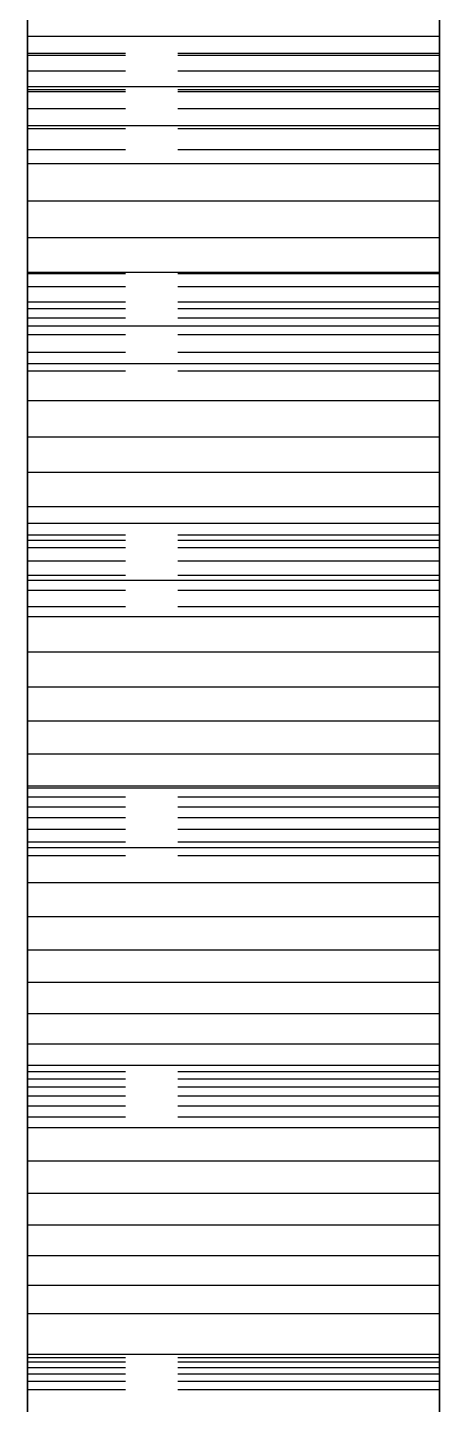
# Model space of a CAD drawing. Header units: millimetres. Extents: x -25 to 154, y -46 to 51.
# Drawn here: x 46 to 48, y 10.74 to 17.42 of the extents above; entities that cross this region are included whole.
import ezdxf

# ---------------------------------------------------------------- set-up
doc = ezdxf.new("R2010")
doc.units = ezdxf.units.MM
doc.linetypes.add('DASHED', pattern=[1.524, 1.27, -0.254])
doc.layers.add('HIDDEN', color=8, linetype='DASHED')
doc.layers.add('VISIBLE', color=7, linetype='CONTINUOUS')

msp = doc.modelspace()

# ---------------------------------------------------------------- linework, layer by layer
at = {"layer": 'HIDDEN'}
for points in [[(45.99936, 17.46104), (45.99936, 17.28127)], [(47.99936, 17.46104), (47.99936, 17.28127)], [(45.99936, 17.37348), (45.99936, 17.29108)], [(45.99936, 17.28127), (45.99936, 17.37348)], [(45.99936, 17.29108), (45.99936, 17.37348)], [(45.99936, 17.37348), (45.99936, 17.12914)], [(47.99936, 17.37348), (45.99936, 17.37348)], [(47.99936, 17.37348), (47.99936, 17.29108)], [(47.99936, 17.28127), (47.99936, 17.37348)], [(47.99936, 17.29108), (47.99936, 17.37348)], [(47.99936, 17.37348), (47.99936, 17.12914)], [(45.99936, 17.29108), (45.99936, 17.20517)], [(45.99936, 17.20517), (45.99936, 17.29108)], [(47.99936, 17.29108), (45.99936, 17.29108)], [(47.99936, 17.29108), (45.99936, 17.29108)], [(45.99936, 17.10537), (45.99936, 17.28127)], [(45.99936, 17.28127), (45.99936, 17.10537)], [(47.99936, 17.28127), (45.99936, 17.28127)], [(47.99936, 17.28127), (45.99936, 17.28127)], [(47.99936, 17.29108), (47.99936, 17.20517)], [(47.99936, 17.20517), (47.99936, 17.29108)], [(47.99936, 17.10537), (47.99936, 17.28127)], [(47.99936, 17.28127), (47.99936, 17.10537)], [(45.99936, 17.20517), (45.99936, 17.11565)], [(45.99936, 17.11565), (45.99936, 17.20517)], [(47.99936, 17.20517), (45.99936, 17.20517)], [(47.99936, 17.20517), (45.99936, 17.20517)], [(47.99936, 17.20517), (47.99936, 17.11565)], [(47.99936, 17.11565), (47.99936, 17.20517)], [(45.99936, 17.12914), (45.99936, 16.94098)], [(47.99936, 17.12914), (45.99936, 17.12914)], [(45.99936, 17.11565), (45.99936, 17.02237)], [(45.99936, 17.02237), (45.99936, 17.11565)], [(47.99936, 17.11565), (45.99936, 17.11565)], [(47.99936, 17.11565), (45.99936, 17.11565)], [(45.99936, 16.82379), (45.99936, 17.10537)], [(45.99936, 17.10537), (45.99936, 16.82379)], [(47.99936, 17.10537), (45.99936, 17.10537)], [(47.99936, 17.10537), (45.99936, 17.10537)], [(47.99936, 17.12914), (47.99936, 16.94098)], [(47.99936, 17.11565), (47.99936, 17.02237)], [(47.99936, 17.02237), (47.99936, 17.11565)], [(47.99936, 16.82379), (47.99936, 17.10537)], [(47.99936, 17.10537), (47.99936, 16.82379)], [(45.99936, 17.02237), (45.99936, 16.92517)], [(45.99936, 16.92517), (45.99936, 17.02237)], [(47.99936, 17.02237), (45.99936, 17.02237)], [(47.99936, 17.02237), (45.99936, 17.02237)], [(47.99936, 17.02237), (47.99936, 16.92517)], [(47.99936, 16.92517), (47.99936, 17.02237)], [(45.99936, 16.94098), (45.99936, 16.75607)], [(47.99936, 16.94098), (45.99936, 16.94098)], [(45.99936, 16.92517), (45.99936, 16.82379)], [(45.99936, 16.82379), (45.99936, 16.92517)], [(47.99936, 16.92517), (45.99936, 16.92517)], [(47.99936, 16.92517), (45.99936, 16.92517)], [(47.99936, 16.94098), (47.99936, 16.75607)], [(47.99936, 16.92517), (47.99936, 16.82379)], [(47.99936, 16.82379), (47.99936, 16.92517)], [(47.99936, 16.82379), (45.99936, 16.82379)], [(47.99936, 16.82379), (45.99936, 16.82379)], [(45.99936, 16.75607), (45.99936, 16.57457)], [(47.99936, 16.75607), (45.99936, 16.75607)], [(47.99936, 16.75607), (47.99936, 16.57457)], [(45.99936, 16.57457), (45.99936, 16.39667)], [(47.99936, 16.57457), (45.99936, 16.57457)], [(47.99936, 16.57457), (47.99936, 16.39667)], [(45.99936, 16.39667), (45.99936, 16.22262)], [(47.99936, 16.39667), (45.99936, 16.39667)], [(47.99936, 16.39667), (47.99936, 16.22262)], [(45.99936, 16.22874), (45.99936, 16.15891)], [(45.99936, 16.22262), (45.99936, 16.22874)], [(45.99936, 16.15891), (45.99936, 16.22874)], [(45.99936, 16.22874), (45.99936, 15.96807)], [(47.99936, 16.22874), (45.99936, 16.22874)], [(45.99936, 16.05273), (45.99936, 16.22262)], [(45.99936, 16.22262), (45.99936, 16.05273)], [(47.99936, 16.22262), (45.99936, 16.22262)], [(47.99936, 16.22262), (45.99936, 16.22262)], [(47.99936, 16.22874), (47.99936, 16.15891)], [(47.99936, 16.22262), (47.99936, 16.22874)], [(47.99936, 16.15891), (47.99936, 16.22874)], [(47.99936, 16.22874), (47.99936, 15.96807)], [(47.99936, 16.05273), (47.99936, 16.22262)], [(47.99936, 16.22262), (47.99936, 16.05273)], [(45.99936, 16.15891), (45.99936, 16.08537)], [(45.99936, 16.08537), (45.99936, 16.15891)], [(47.99936, 16.15891), (45.99936, 16.15891)], [(47.99936, 16.15891), (45.99936, 16.15891)], [(47.99936, 16.15891), (47.99936, 16.08537)], [(47.99936, 16.08537), (47.99936, 16.15891)], [(45.99936, 16.08537), (45.99936, 16.00797)], [(45.99936, 16.00797), (45.99936, 16.08537)], [(47.99936, 16.08537), (45.99936, 16.08537)], [(47.99936, 16.08537), (45.99936, 16.08537)], [(45.99936, 15.75099), (45.99936, 16.05273)], [(45.99936, 16.05273), (45.99936, 15.75099)], [(47.99936, 16.05273), (45.99936, 16.05273)], [(47.99936, 16.05273), (45.99936, 16.05273)], [(47.99936, 16.08537), (47.99936, 16.00797)], [(47.99936, 16.00797), (47.99936, 16.08537)], [(47.99936, 15.75099), (47.99936, 16.05273)], [(47.99936, 16.05273), (47.99936, 15.75099)], [(45.99936, 16.00797), (45.99936, 15.92658)], [(45.99936, 15.92658), (45.99936, 16.00797)], [(47.99936, 16.00797), (45.99936, 16.00797)], [(47.99936, 16.00797), (45.99936, 16.00797)], [(45.99936, 15.96807), (45.99936, 15.78542)], [(47.99936, 15.96807), (45.99936, 15.96807)], [(47.99936, 16.00797), (47.99936, 15.92658)], [(47.99936, 15.92658), (47.99936, 16.00797)], [(47.99936, 15.96807), (47.99936, 15.78542)], [(45.99936, 15.92658), (45.99936, 15.84101)], [(45.99936, 15.84101), (45.99936, 15.92658)], [(47.99936, 15.92658), (45.99936, 15.92658)], [(47.99936, 15.92658), (45.99936, 15.92658)], [(47.99936, 15.92658), (47.99936, 15.84101)], [(47.99936, 15.84101), (47.99936, 15.92658)], [(45.99936, 15.84101), (45.99936, 15.75099)], [(45.99936, 15.75099), (45.99936, 15.84101)], [(47.99936, 15.84101), (45.99936, 15.84101)], [(47.99936, 15.84101), (45.99936, 15.84101)], [(47.99936, 15.84101), (47.99936, 15.75099)], [(47.99936, 15.75099), (47.99936, 15.84101)], [(45.99936, 15.78542), (45.99936, 15.60625)], [(47.99936, 15.78542), (45.99936, 15.78542)], [(47.99936, 15.78542), (47.99936, 15.60625)], [(47.99936, 15.75099), (45.99936, 15.75099)], [(47.99936, 15.75099), (45.99936, 15.75099)], [(45.99936, 15.60625), (45.99936, 15.43073)], [(47.99936, 15.60625), (45.99936, 15.60625)], [(47.99936, 15.60625), (47.99936, 15.43073)], [(45.99936, 15.43073), (45.99936, 15.25906)], [(47.99936, 15.43073), (45.99936, 15.43073)], [(47.99936, 15.43073), (47.99936, 15.25906)], [(45.99936, 15.25906), (45.99936, 15.09151)], [(47.99936, 15.25906), (45.99936, 15.25906)], [(47.99936, 15.25906), (47.99936, 15.09151)], [(45.99936, 15.09151), (45.99936, 14.9284)], [(47.99936, 15.09151), (45.99936, 15.09151)], [(47.99936, 15.09151), (47.99936, 14.9284)], [(45.99936, 15.01151), (45.99936, 14.95458)], [(45.99936, 14.9284), (45.99936, 15.01151)], [(45.99936, 14.95458), (45.99936, 15.01151)], [(45.99936, 15.01151), (45.99936, 14.73568)], [(47.99936, 15.01151), (45.99936, 15.01151)], [(47.99936, 15.01151), (47.99936, 14.95458)], [(47.99936, 14.9284), (47.99936, 15.01151)], [(47.99936, 14.95458), (47.99936, 15.01151)], [(47.99936, 15.01151), (47.99936, 14.73568)], [(45.99936, 14.95458), (45.99936, 14.89372)], [(45.99936, 14.89372), (45.99936, 14.95458)], [(47.99936, 14.95458), (45.99936, 14.95458)], [(47.99936, 14.95458), (45.99936, 14.95458)], [(45.99936, 14.60783), (45.99936, 14.9284)], [(45.99936, 14.9284), (45.99936, 14.60783)], [(47.99936, 14.9284), (45.99936, 14.9284)], [(47.99936, 14.9284), (45.99936, 14.9284)], [(47.99936, 14.95458), (47.99936, 14.89372)], [(47.99936, 14.89372), (47.99936, 14.95458)], [(47.99936, 14.60783), (47.99936, 14.9284)], [(47.99936, 14.9284), (47.99936, 14.60783)], [(45.99936, 14.89372), (45.99936, 14.8288)], [(45.99936, 14.8288), (45.99936, 14.89372)], [(47.99936, 14.89372), (45.99936, 14.89372)], [(47.99936, 14.89372), (45.99936, 14.89372)], [(45.99936, 14.8288), (45.99936, 14.75966)], [(45.99936, 14.75966), (45.99936, 14.8288)], [(47.99936, 14.8288), (45.99936, 14.8288)], [(47.99936, 14.8288), (45.99936, 14.8288)], [(47.99936, 14.89372), (47.99936, 14.8288)], [(47.99936, 14.8288), (47.99936, 14.89372)], [(47.99936, 14.8288), (47.99936, 14.75966)], [(47.99936, 14.75966), (47.99936, 14.8288)], [(45.99936, 14.75966), (45.99936, 14.6861)], [(45.99936, 14.6861), (45.99936, 14.75966)], [(47.99936, 14.75966), (45.99936, 14.75966)], [(47.99936, 14.75966), (45.99936, 14.75966)], [(45.99936, 14.73568), (45.99936, 14.55936)], [(47.99936, 14.73568), (45.99936, 14.73568)], [(47.99936, 14.75966), (47.99936, 14.6861)], [(47.99936, 14.6861), (47.99936, 14.75966)], [(47.99936, 14.73568), (47.99936, 14.55936)], [(45.99936, 14.6861), (45.99936, 14.60783)], [(45.99936, 14.60783), (45.99936, 14.6861)], [(47.99936, 14.6861), (45.99936, 14.6861)], [(47.99936, 14.6861), (45.99936, 14.6861)], [(47.99936, 14.6861), (47.99936, 14.60783)], [(47.99936, 14.60783), (47.99936, 14.6861)], [(47.99936, 14.60783), (45.99936, 14.60783)], [(47.99936, 14.60783), (45.99936, 14.60783)], [(45.99936, 14.55936), (45.99936, 14.38673)], [(47.99936, 14.55936), (45.99936, 14.55936)], [(47.99936, 14.55936), (47.99936, 14.38673)], [(45.99936, 14.38673), (45.99936, 14.21797)], [(47.99936, 14.38673), (45.99936, 14.38673)], [(47.99936, 14.38673), (47.99936, 14.21797)], [(45.99936, 14.21797), (45.99936, 14.05331)], [(47.99936, 14.21797), (45.99936, 14.21797)], [(47.99936, 14.21797), (47.99936, 14.05331)], [(45.99936, 14.05331), (45.99936, 13.893)], [(47.99936, 14.05331), (45.99936, 14.05331)], [(47.99936, 14.05331), (47.99936, 13.893)], [(45.99936, 13.893), (45.99936, 13.73739)], [(47.99936, 13.893), (45.99936, 13.893)], [(47.99936, 13.893), (47.99936, 13.73739)], [(45.99936, 13.73739), (45.99936, 13.39944)], [(47.99936, 13.73739), (45.99936, 13.73739)], [(45.99936, 13.72725), (45.99936, 13.68345)], [(45.99936, 13.39944), (45.99936, 13.72725)], [(45.99936, 13.68345), (45.99936, 13.72725)], [(45.99936, 13.72725), (45.99936, 13.43748)], [(47.99936, 13.72725), (45.99936, 13.72725)], [(47.99936, 13.73739), (47.99936, 13.39944)], [(47.99936, 13.72725), (47.99936, 13.68345)], [(47.99936, 13.39944), (47.99936, 13.72725)], [(47.99936, 13.68345), (47.99936, 13.72725)], [(47.99936, 13.72725), (47.99936, 13.43748)], [(45.99936, 13.68345), (45.99936, 13.63555)], [(45.99936, 13.63555), (45.99936, 13.68345)], [(47.99936, 13.68345), (45.99936, 13.68345)], [(47.99936, 13.68345), (45.99936, 13.68345)], [(45.99936, 13.63555), (45.99936, 13.5834)], [(45.99936, 13.5834), (45.99936, 13.63555)], [(47.99936, 13.63555), (45.99936, 13.63555)], [(47.99936, 13.63555), (45.99936, 13.63555)], [(47.99936, 13.68345), (47.99936, 13.63555)], [(47.99936, 13.63555), (47.99936, 13.68345)], [(47.99936, 13.63555), (47.99936, 13.5834)], [(47.99936, 13.5834), (47.99936, 13.63555)], [(45.99936, 13.5834), (45.99936, 13.52682)], [(45.99936, 13.52682), (45.99936, 13.5834)], [(47.99936, 13.5834), (45.99936, 13.5834)], [(47.99936, 13.5834), (45.99936, 13.5834)], [(47.99936, 13.5834), (47.99936, 13.52682)], [(47.99936, 13.52682), (47.99936, 13.5834)], [(45.99936, 13.52682), (45.99936, 13.46561)], [(45.99936, 13.46561), (45.99936, 13.52682)], [(47.99936, 13.52682), (45.99936, 13.52682)], [(47.99936, 13.52682), (45.99936, 13.52682)], [(47.99936, 13.52682), (47.99936, 13.46561)], [(47.99936, 13.46561), (47.99936, 13.52682)], [(45.99936, 13.46561), (45.99936, 13.39944)], [(45.99936, 13.39944), (45.99936, 13.46561)], [(47.99936, 13.46561), (45.99936, 13.46561)], [(47.99936, 13.46561), (45.99936, 13.46561)], [(45.99936, 13.43748), (45.99936, 13.26827)], [(47.99936, 13.43748), (45.99936, 13.43748)], [(47.99936, 13.46561), (47.99936, 13.39944)], [(47.99936, 13.39944), (47.99936, 13.46561)], [(47.99936, 13.43748), (47.99936, 13.26827)], [(47.99936, 13.39944), (45.99936, 13.39944)], [(47.99936, 13.39944), (45.99936, 13.39944)], [(45.99936, 13.26827), (45.99936, 13.10295)], [(47.99936, 13.26827), (45.99936, 13.26827)], [(47.99936, 13.26827), (47.99936, 13.10295)], [(45.99936, 13.10295), (45.99936, 12.94172)], [(47.99936, 13.10295), (45.99936, 13.10295)], [(47.99936, 13.10295), (47.99936, 12.94172)], [(45.99936, 12.94172), (45.99936, 12.78479)], [(47.99936, 12.94172), (45.99936, 12.94172)], [(47.99936, 12.94172), (47.99936, 12.78479)], [(45.99936, 12.78479), (45.99936, 12.63244)], [(47.99936, 12.78479), (45.99936, 12.78479)], [(47.99936, 12.78479), (47.99936, 12.63244)], [(45.99936, 12.63244), (45.99936, 12.48503)], [(47.99936, 12.63244), (45.99936, 12.63244)], [(47.99936, 12.63244), (47.99936, 12.48503)], [(45.99936, 12.48503), (45.99936, 12.1312)], [(47.99936, 12.48503), (45.99936, 12.48503)], [(47.99936, 12.48503), (47.99936, 12.1312)], [(45.99936, 12.38167), (45.99936, 12.35121)], [(45.99936, 12.1312), (45.99936, 12.38167)], [(45.99936, 12.35121), (45.99936, 12.38167)], [(45.99936, 12.38167), (45.99936, 12.07927)], [(47.99936, 12.38167), (45.99936, 12.38167)], [(47.99936, 12.38167), (47.99936, 12.35121)], [(47.99936, 12.1312), (47.99936, 12.38167)], [(47.99936, 12.35121), (47.99936, 12.38167)], [(47.99936, 12.38167), (47.99936, 12.07927)], [(45.99936, 12.35121), (45.99936, 12.31648)], [(45.99936, 12.31648), (45.99936, 12.35121)], [(47.99936, 12.35121), (45.99936, 12.35121)], [(47.99936, 12.35121), (45.99936, 12.35121)], [(45.99936, 12.31648), (45.99936, 12.27733)], [(45.99936, 12.27733), (45.99936, 12.31648)], [(47.99936, 12.31648), (45.99936, 12.31648)], [(47.99936, 12.31648), (45.99936, 12.31648)], [(47.99936, 12.35121), (47.99936, 12.31648)], [(47.99936, 12.31648), (47.99936, 12.35121)], [(47.99936, 12.31648), (47.99936, 12.27733)], [(47.99936, 12.27733), (47.99936, 12.31648)], [(45.99936, 12.27733), (45.99936, 12.23357)], [(45.99936, 12.23357), (45.99936, 12.27733)], [(47.99936, 12.27733), (45.99936, 12.27733)], [(47.99936, 12.27733), (45.99936, 12.27733)], [(45.99936, 12.23357), (45.99936, 12.18497)], [(45.99936, 12.18497), (45.99936, 12.23357)], [(47.99936, 12.23357), (45.99936, 12.23357)], [(47.99936, 12.23357), (45.99936, 12.23357)], [(47.99936, 12.27733), (47.99936, 12.23357)], [(47.99936, 12.23357), (47.99936, 12.27733)], [(47.99936, 12.23357), (47.99936, 12.18497)], [(47.99936, 12.18497), (47.99936, 12.23357)], [(45.99936, 12.18497), (45.99936, 12.1312)], [(45.99936, 12.1312), (45.99936, 12.18497)], [(47.99936, 12.18497), (45.99936, 12.18497)], [(47.99936, 12.18497), (45.99936, 12.18497)], [(47.99936, 12.18497), (47.99936, 12.1312)], [(47.99936, 12.1312), (47.99936, 12.18497)], [(47.99936, 12.1312), (45.99936, 12.1312)], [(47.99936, 12.1312), (45.99936, 12.1312)], [(45.99936, 12.07927), (45.99936, 11.91792)], [(47.99936, 12.07927), (45.99936, 12.07927)], [(47.99936, 12.07927), (47.99936, 11.91792)], [(45.99936, 11.91792), (45.99936, 11.76065)], [(47.99936, 11.91792), (45.99936, 11.91792)], [(47.99936, 11.91792), (47.99936, 11.76065)], [(45.99936, 11.76065), (45.99936, 11.60766)], [(47.99936, 11.76065), (45.99936, 11.76065)], [(47.99936, 11.76065), (47.99936, 11.60766)], [(45.99936, 11.60766), (45.99936, 11.45917)], [(47.99936, 11.60766), (45.99936, 11.60766)], [(47.99936, 11.60766), (47.99936, 11.45917)], [(45.99936, 11.45917), (45.99936, 11.31546)], [(47.99936, 11.45917), (45.99936, 11.45917)], [(47.99936, 11.45917), (47.99936, 11.31546)], [(45.99936, 11.31546), (45.99936, 11.17691)], [(47.99936, 11.31546), (45.99936, 11.31546)], [(47.99936, 11.31546), (47.99936, 11.17691)], [(45.99936, 11.17691), (45.99936, 10.80878)], [(47.99936, 11.17691), (45.99936, 11.17691)], [(47.99936, 11.17691), (47.99936, 10.80878)], [(45.99936, 10.9808), (45.99936, 10.96381)], [(45.99936, 10.80878), (45.99936, 10.9808)], [(45.99936, 10.96381), (45.99936, 10.9808)], [(45.99936, 10.9808), (45.99936, 10.66711)], [(47.99936, 10.9808), (45.99936, 10.9808)], [(45.99936, 10.96381), (45.99936, 10.94241)], [(45.99936, 10.94241), (45.99936, 10.96381)], [(47.99936, 10.96381), (45.99936, 10.96381)], [(47.99936, 10.96381), (45.99936, 10.96381)], [(47.99936, 10.9808), (47.99936, 10.96381)], [(47.99936, 10.80878), (47.99936, 10.9808)], [(47.99936, 10.96381), (47.99936, 10.9808)], [(47.99936, 10.9808), (47.99936, 10.66711)], [(47.99936, 10.96381), (47.99936, 10.94241)], [(47.99936, 10.94241), (47.99936, 10.96381)], [(45.99936, 10.94241), (45.99936, 10.91643)], [(45.99936, 10.91643), (45.99936, 10.94241)], [(47.99936, 10.94241), (45.99936, 10.94241)], [(47.99936, 10.94241), (45.99936, 10.94241)], [(45.99936, 10.91643), (45.99936, 10.88568)], [(45.99936, 10.88568), (45.99936, 10.91643)], [(47.99936, 10.91643), (45.99936, 10.91643)], [(47.99936, 10.91643), (45.99936, 10.91643)], [(47.99936, 10.94241), (47.99936, 10.91643)], [(47.99936, 10.91643), (47.99936, 10.94241)], [(47.99936, 10.91643), (47.99936, 10.88568)], [(47.99936, 10.88568), (47.99936, 10.91643)], [(45.99936, 10.88568), (45.99936, 10.84991)], [(45.99936, 10.84991), (45.99936, 10.88568)], [(47.99936, 10.88568), (45.99936, 10.88568)], [(47.99936, 10.88568), (45.99936, 10.88568)], [(45.99936, 10.84991), (45.99936, 10.80878)], [(45.99936, 10.80878), (45.99936, 10.84991)], [(47.99936, 10.84991), (45.99936, 10.84991)], [(47.99936, 10.84991), (45.99936, 10.84991)], [(47.99936, 10.88568), (47.99936, 10.84991)], [(47.99936, 10.84991), (47.99936, 10.88568)], [(47.99936, 10.84991), (47.99936, 10.80878)], [(47.99936, 10.80878), (47.99936, 10.84991)], [(47.99936, 10.80878), (45.99936, 10.80878)], [(47.99936, 10.80878), (45.99936, 10.80878)]]:
    msp.add_lwpolyline(points, dxfattribs=at)
at = {"layer": 'VISIBLE'}
for points in [[(45.99936, 17.37348), (45.99936, 17.46104)], [(47.99936, 17.37348), (47.99936, 17.46104)], [(45.99936, 17.12914), (45.99936, 17.37348)], [(47.99936, 17.37348), (45.99936, 17.37348)], [(47.99936, 17.12914), (47.99936, 17.37348)], [(45.99936, 16.94098), (45.99936, 17.12914)], [(47.99936, 17.12914), (45.99936, 17.12914)], [(47.99936, 16.94098), (47.99936, 17.12914)], [(45.99936, 16.75607), (45.99936, 16.94098)], [(47.99936, 16.94098), (45.99936, 16.94098)], [(47.99936, 16.75607), (47.99936, 16.94098)], [(45.99936, 16.57457), (45.99936, 16.75607)], [(47.99936, 16.75607), (45.99936, 16.75607)], [(47.99936, 16.57457), (47.99936, 16.75607)], [(45.99936, 16.39667), (45.99936, 16.57457)], [(47.99936, 16.57457), (45.99936, 16.57457)], [(47.99936, 16.39667), (47.99936, 16.57457)], [(45.99936, 16.22874), (45.99936, 16.39667)], [(47.99936, 16.39667), (45.99936, 16.39667)], [(47.99936, 16.22874), (47.99936, 16.39667)], [(45.99936, 15.96807), (45.99936, 16.22874)], [(47.99936, 16.22874), (45.99936, 16.22874)], [(47.99936, 15.96807), (47.99936, 16.22874)], [(45.99936, 15.78542), (45.99936, 15.96807)], [(47.99936, 15.96807), (45.99936, 15.96807)], [(47.99936, 15.78542), (47.99936, 15.96807)], [(45.99936, 15.60625), (45.99936, 15.78542)], [(47.99936, 15.78542), (45.99936, 15.78542)], [(47.99936, 15.60625), (47.99936, 15.78542)], [(45.99936, 15.43073), (45.99936, 15.60625)], [(47.99936, 15.60625), (45.99936, 15.60625)], [(47.99936, 15.43073), (47.99936, 15.60625)], [(45.99936, 15.25906), (45.99936, 15.43073)], [(47.99936, 15.43073), (45.99936, 15.43073)], [(47.99936, 15.25906), (47.99936, 15.43073)], [(45.99936, 15.09151), (45.99936, 15.25906)], [(47.99936, 15.25906), (45.99936, 15.25906)], [(47.99936, 15.09151), (47.99936, 15.25906)], [(45.99936, 15.01151), (45.99936, 15.09151)], [(47.99936, 15.09151), (45.99936, 15.09151)], [(47.99936, 15.01151), (47.99936, 15.09151)], [(45.99936, 14.73568), (45.99936, 15.01151)], [(47.99936, 15.01151), (45.99936, 15.01151)], [(47.99936, 14.73568), (47.99936, 15.01151)], [(45.99936, 14.55936), (45.99936, 14.73568)], [(47.99936, 14.73568), (45.99936, 14.73568)], [(47.99936, 14.55936), (47.99936, 14.73568)], [(45.99936, 14.38673), (45.99936, 14.55936)], [(47.99936, 14.55936), (45.99936, 14.55936)], [(47.99936, 14.38673), (47.99936, 14.55936)], [(45.99936, 14.21797), (45.99936, 14.38673)], [(47.99936, 14.38673), (45.99936, 14.38673)], [(47.99936, 14.21797), (47.99936, 14.38673)], [(45.99936, 14.05331), (45.99936, 14.21797)], [(47.99936, 14.21797), (45.99936, 14.21797)], [(47.99936, 14.05331), (47.99936, 14.21797)], [(45.99936, 13.893), (45.99936, 14.05331)], [(47.99936, 14.05331), (45.99936, 14.05331)], [(47.99936, 13.893), (47.99936, 14.05331)], [(45.99936, 13.73739), (45.99936, 13.893)], [(47.99936, 13.893), (45.99936, 13.893)], [(47.99936, 13.73739), (47.99936, 13.893)], [(45.99936, 13.72725), (45.99936, 13.73739)], [(47.99936, 13.73739), (45.99936, 13.73739)], [(45.99936, 13.43748), (45.99936, 13.72725)], [(47.99936, 13.72725), (45.99936, 13.72725)], [(47.99936, 13.72725), (47.99936, 13.73739)], [(47.99936, 13.43748), (47.99936, 13.72725)], [(45.99936, 13.26827), (45.99936, 13.43748)], [(47.99936, 13.43748), (45.99936, 13.43748)], [(47.99936, 13.26827), (47.99936, 13.43748)], [(45.99936, 13.10295), (45.99936, 13.26827)], [(47.99936, 13.26827), (45.99936, 13.26827)], [(47.99936, 13.10295), (47.99936, 13.26827)], [(45.99936, 12.94172), (45.99936, 13.10295)], [(47.99936, 13.10295), (45.99936, 13.10295)], [(47.99936, 12.94172), (47.99936, 13.10295)], [(45.99936, 12.78479), (45.99936, 12.94172)], [(47.99936, 12.94172), (45.99936, 12.94172)], [(47.99936, 12.78479), (47.99936, 12.94172)], [(45.99936, 12.63244), (45.99936, 12.78479)], [(47.99936, 12.78479), (45.99936, 12.78479)], [(47.99936, 12.63244), (47.99936, 12.78479)], [(45.99936, 12.48503), (45.99936, 12.63244)], [(47.99936, 12.63244), (45.99936, 12.63244)], [(47.99936, 12.48503), (47.99936, 12.63244)], [(45.99936, 12.38167), (45.99936, 12.48503)], [(47.99936, 12.48503), (45.99936, 12.48503)], [(47.99936, 12.38167), (47.99936, 12.48503)], [(45.99936, 12.07927), (45.99936, 12.38167)], [(47.99936, 12.38167), (45.99936, 12.38167)], [(47.99936, 12.07927), (47.99936, 12.38167)], [(45.99936, 11.91792), (45.99936, 12.07927)], [(47.99936, 12.07927), (45.99936, 12.07927)], [(47.99936, 11.91792), (47.99936, 12.07927)], [(45.99936, 11.76065), (45.99936, 11.91792)], [(47.99936, 11.91792), (45.99936, 11.91792)], [(47.99936, 11.76065), (47.99936, 11.91792)], [(45.99936, 11.60766), (45.99936, 11.76065)], [(47.99936, 11.76065), (45.99936, 11.76065)], [(47.99936, 11.60766), (47.99936, 11.76065)], [(45.99936, 11.45917), (45.99936, 11.60766)], [(47.99936, 11.60766), (45.99936, 11.60766)], [(47.99936, 11.45917), (47.99936, 11.60766)], [(45.99936, 11.31546), (45.99936, 11.45917)], [(47.99936, 11.45917), (45.99936, 11.45917)], [(47.99936, 11.31546), (47.99936, 11.45917)], [(45.99936, 11.17691), (45.99936, 11.31546)], [(47.99936, 11.31546), (45.99936, 11.31546)], [(47.99936, 11.17691), (47.99936, 11.31546)], [(45.99936, 10.9808), (45.99936, 11.17691)], [(47.99936, 11.17691), (45.99936, 11.17691)], [(47.99936, 10.9808), (47.99936, 11.17691)], [(45.99936, 10.66711), (45.99936, 10.9808)], [(47.99936, 10.9808), (45.99936, 10.9808)], [(47.99936, 10.66711), (47.99936, 10.9808)]]:
    msp.add_lwpolyline(points, dxfattribs=at)

doc.saveas('drawing.dxf')
